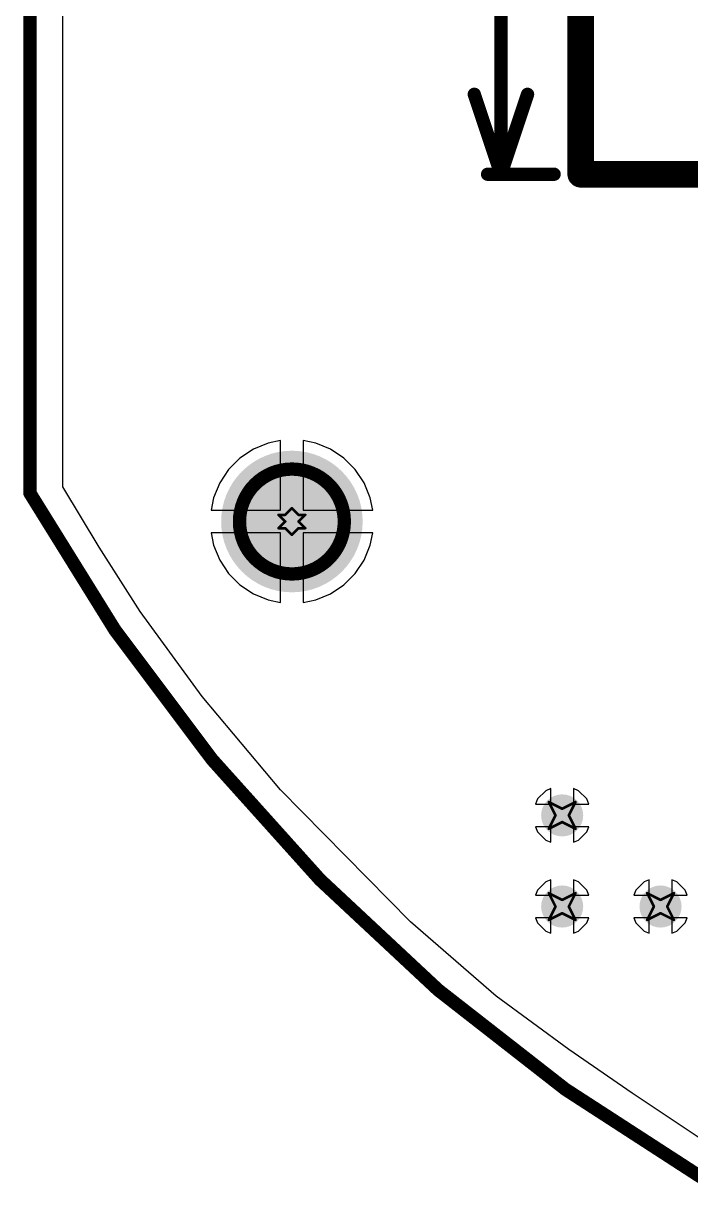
# Model space of a CAD drawing. Header units: inches. Extents: x -0.4 to 12.9, y -0.9 to 6.
# Drawn here: x -0.202 to 0.3, y -0.497 to 0.374 of the extents above; entities that cross this region are included whole.
import ezdxf

# ---------------------------------------------------------------- set-up
doc = ezdxf.new("R2010")
doc.units = ezdxf.units.IN
doc.header["$MEASUREMENT"] = 0
for name, color, linetype in [('Board Outline', 216, 'Continuous'), ('Bottom Layer', 5, 'Continuous'), ('Bottom Overlay', 54, 'Continuous'), ('Bottom Solder', 6, 'Continuous'), ('Drill Drawing', 1, 'Continuous'), ('Multi-Layer', 9, 'Continuous'), ('Pad Holes', 156, 'Continuous'), ('Top Layer', 1, 'Continuous'), ('Top Solder', 216, 'Continuous'), ('Via Holes', 16, 'Continuous')]:
    doc.layers.add(name, color=color, linetype=linetype)

msp = doc.modelspace()

# ---------------------------------------------------------------- hatches: boundary and pattern name
at = {"layer": 'Bottom Layer'}
h = msp.add_hatch(color=5, dxfattribs=at)
edge = h.paths.add_edge_path()
edge.add_arc((0, 0), 0.05118, 0, 360)
h = msp.add_hatch(color=5, dxfattribs=at)
edge = h.paths.add_edge_path()
edge.add_arc((0.203, -0.2206), 0.01181, 0, 360)
h = msp.add_hatch(color=5, dxfattribs=at)
edge = h.paths.add_edge_path()
edge.add_arc((0.203, -0.289), 0.01181, 0, 360)
h = msp.add_hatch(color=5, dxfattribs=at)
edge = h.paths.add_edge_path()
edge.add_arc((0.27688, -0.289), 0.01181, 0, 360)
at = {"layer": 'Bottom Solder'}
h = msp.add_hatch(color=6, dxfattribs=at)
edge = h.paths.add_edge_path()
edge.add_arc((0, 0), 0.05315, 0, 360)
h = msp.add_hatch(color=6, dxfattribs=at)
edge = h.paths.add_edge_path()
edge.add_arc((0.203, -0.2206), 0.01581, 0, 360)
h = msp.add_hatch(color=6, dxfattribs=at)
edge = h.paths.add_edge_path()
edge.add_arc((0.203, -0.289), 0.01581, 0, 360)
h = msp.add_hatch(color=6, dxfattribs=at)
edge = h.paths.add_edge_path()
edge.add_arc((0.27688, -0.289), 0.01581, 0, 360)
at = {"layer": 'Multi-Layer'}
h = msp.add_hatch(color=9, dxfattribs=at)
edge = h.paths.add_edge_path()
edge.add_arc((0, 0), 0.05118, 0, 360)
at = {"layer": 'Pad Holes'}
h = msp.add_hatch(color=7, dxfattribs=at)
edge = h.paths.add_edge_path()
edge.add_arc((0, 0), 0.03937, 0, 360)
at = {"layer": 'Top Layer'}
h = msp.add_hatch(color=1, dxfattribs=at)
edge = h.paths.add_edge_path()
edge.add_arc((0, 0), 0.05118, 0, 360)
h = msp.add_hatch(color=1, dxfattribs=at)
edge = h.paths.add_edge_path()
edge.add_arc((0.203, -0.2206), 0.01181, 0, 360)
h = msp.add_hatch(color=1, dxfattribs=at)
edge = h.paths.add_edge_path()
edge.add_arc((0.203, -0.289), 0.01181, 0, 360)
h = msp.add_hatch(color=1, dxfattribs=at)
edge = h.paths.add_edge_path()
edge.add_arc((0.27688, -0.289), 0.01181, 0, 360)
at = {"layer": 'Top Solder'}
h = msp.add_hatch(color=216, dxfattribs=at)
edge = h.paths.add_edge_path()
edge.add_arc((0, 0), 0.05315, 0, 360)
h = msp.add_hatch(color=216, dxfattribs=at)
edge = h.paths.add_edge_path()
edge.add_arc((0.203, -0.2206), 0.01581, 0, 360)
h = msp.add_hatch(color=216, dxfattribs=at)
edge = h.paths.add_edge_path()
edge.add_arc((0.203, -0.289), 0.01581, 0, 360)
h = msp.add_hatch(color=216, dxfattribs=at)
edge = h.paths.add_edge_path()
edge.add_arc((0.27688, -0.289), 0.01581, 0, 360)
at = {"layer": 'Via Holes'}
h = msp.add_hatch(color=7, dxfattribs=at)
edge = h.paths.add_edge_path()
edge.add_arc((0.203, -0.2206), 0.00591, 0, 360)
h = msp.add_hatch(color=7, dxfattribs=at)
edge = h.paths.add_edge_path()
edge.add_arc((0.203, -0.289), 0.00591, 0, 360)
h = msp.add_hatch(color=7, dxfattribs=at)
edge = h.paths.add_edge_path()
edge.add_arc((0.27688, -0.289), 0.00591, 0, 360)

# ---------------------------------------------------------------- linework, layer by layer
at = {"layer": 'Board Outline'}
for points in [[(-0.19685, 0.02141, 0.01, 0.01, 0), (-0.19685, 1.91117, 0.01, 0.01, 0)], [(-0.03937, 0, 0.01, 0.01, -1), (0.03937, 0, 0.01, 0.01, 0)], [(0.30728, -0.49213, 0.01, 0.01, -0.132866), (-0.19685, 0.02141, 0.01, 0.01, 0)], [(0.03937, 0, 0.01, 0.01, -1), (-0.03937, 0, 0.01, 0.01, 0)]]:
    msp.add_lwpolyline(points, format="xyseb", dxfattribs=at)
for points in [[(-0.19935, 0.02141, 0.005, 0.005, 1), (-0.19435, 0.02141, 0.005, 0.005, 1)], [(-0.19935, 0.02141, 0.005, 0.005, 1), (-0.19435, 0.02141, 0.005, 0.005, 1)], [(-0.04187, 0, 0.005, 0.005, 1), (-0.03687, 0, 0.005, 0.005, 1)], [(-0.04187, 0, 0.005, 0.005, 1), (-0.03687, 0, 0.005, 0.005, 1)], [(0.03687, 0, 0.005, 0.005, 1), (0.04187, 0, 0.005, 0.005, 1)], [(0.03687, 0, 0.005, 0.005, 1), (0.04187, 0, 0.005, 0.005, 1)]]:
    msp.add_lwpolyline(points, format="xyseb", close=True, dxfattribs=at)
at = {"layer": 'Bottom Layer'}
for p, q in [((-0.17203, 0.02592), (-0.17203, 1.91569)), ((-0.02898, 0.05422), (-0.039, 0.04752)), ((-0.01785, 0.05883), (-0.02898, 0.05422)), ((-0.0085, 0.06069), (-0.01785, 0.05883)), ((-0.0085, 0.0085), (-0.0085, 0.06069)), ((0.01785, 0.05883), (0.0085, 0.06069)), ((0.0085, 0.06069), (0.0085, 0.0085)), ((0.02898, 0.05422), (0.01785, 0.05883)), ((0.039, 0.04752), (0.02898, 0.05422)), ((-0.039, 0.04752), (-0.04752, 0.039)), ((0.04752, 0.039), (0.039, 0.04752)), ((-0.04752, 0.039), (-0.05422, 0.02898)), ((0.05422, 0.02898), (0.04752, 0.039)), ((-0.05422, 0.02898), (-0.05883, 0.01785)), ((0.05883, 0.01785), (0.05422, 0.02898)), ((-0.1448, -0.01917), (-0.17203, 0.02592)), ((-0.05883, 0.01785), (-0.06069, 0.0085)), ((0.06069, 0.0085), (0.05883, 0.01785)), ((-0.06069, 0.0085), (-0.0085, 0.0085)), ((0.0085, 0.0085), (0.06069, 0.0085)), ((-0.0085, -0.0085), (-0.06069, -0.0085)), ((-0.06069, -0.0085), (-0.05883, -0.01785)), ((-0.0085, -0.06069), (-0.0085, -0.0085)), ((0.06069, -0.0085), (0.0085, -0.0085)), ((0.0085, -0.0085), (0.0085, -0.06069)), ((0.05883, -0.01785), (0.06069, -0.0085)), ((-0.11403, -0.06764), (-0.1448, -0.01917)), ((-0.05883, -0.01785), (-0.05422, -0.02898)), ((0.05422, -0.02898), (0.05883, -0.01785)), ((-0.05422, -0.02898), (-0.04752, -0.039)), ((0.04752, -0.039), (0.05422, -0.02898)), ((-0.04752, -0.039), (-0.039, -0.04752)), ((0.039, -0.04752), (0.04752, -0.039)), ((-0.039, -0.04752), (-0.02898, -0.05422)), ((0.02898, -0.05422), (0.039, -0.04752)), ((-0.02898, -0.05422), (-0.01785, -0.05883)), ((-0.01785, -0.05883), (-0.0085, -0.06069)), ((0.0085, -0.06069), (0.01785, -0.05883)), ((0.01785, -0.05883), (0.02898, -0.05422)), ((-0.06737, -0.1314), (-0.11403, -0.06764)), ((-0.0087, -0.20153), (-0.06737, -0.1314)), ((0.08908, -0.30048), (-0.0087, -0.20153)), ((0.18451, -0.20825), (0.18291, -0.2121)), ((0.19065, -0.20211), (0.18451, -0.20825)), ((0.1945, -0.20052), (0.19065, -0.20211)), ((0.1945, -0.2121), (0.1945, -0.20052)), ((0.21535, -0.20211), (0.2115, -0.20052)), ((0.2115, -0.20052), (0.2115, -0.2121)), ((0.22149, -0.20825), (0.21535, -0.20211)), ((0.22309, -0.2121), (0.22149, -0.20825)), ((0.18291, -0.2121), (0.1945, -0.2121)), ((0.2115, -0.2121), (0.22309, -0.2121)), ((0.1945, -0.2291), (0.18291, -0.2291)), ((0.18291, -0.2291), (0.18451, -0.23296)), ((0.18451, -0.23296), (0.19065, -0.23909)), ((0.1945, -0.24069), (0.1945, -0.2291)), ((0.22309, -0.2291), (0.2115, -0.2291)), ((0.2115, -0.2291), (0.2115, -0.24069)), ((0.21535, -0.23909), (0.22149, -0.23296)), ((0.22149, -0.23296), (0.22309, -0.2291)), ((0.19065, -0.23909), (0.1945, -0.24069)), ((0.2115, -0.24069), (0.21535, -0.23909)), ((0.1945, -0.26891), (0.19065, -0.27051)), ((0.1945, -0.2805), (0.1945, -0.26891)), ((0.21535, -0.27051), (0.2115, -0.26891)), ((0.2115, -0.26891), (0.2115, -0.2805)), ((0.26838, -0.26891), (0.26452, -0.27051)), ((0.26838, -0.2805), (0.26838, -0.26891)), ((0.28923, -0.27051), (0.28538, -0.26891)), ((0.28538, -0.26891), (0.28538, -0.2805)), ((0.18451, -0.27665), (0.18291, -0.2805)), ((0.19065, -0.27051), (0.18451, -0.27665)), ((0.22149, -0.27665), (0.21535, -0.27051)), ((0.22309, -0.2805), (0.22149, -0.27665)), ((0.25839, -0.27665), (0.25679, -0.2805)), ((0.26452, -0.27051), (0.25839, -0.27665)), ((0.29537, -0.27665), (0.28923, -0.27051)), ((0.29697, -0.2805), (0.29537, -0.27665)), ((0.18291, -0.2805), (0.1945, -0.2805)), ((0.2115, -0.2805), (0.22309, -0.2805)), ((0.25679, -0.2805), (0.26838, -0.2805)), ((0.28538, -0.2805), (0.29697, -0.2805)), ((0.15335, -0.35633), (0.08908, -0.30048)), ((0.1945, -0.2975), (0.18291, -0.2975)), ((0.18291, -0.2975), (0.18451, -0.30135)), ((0.18451, -0.30135), (0.19065, -0.30749)), ((0.1945, -0.30909), (0.1945, -0.2975)), ((0.22309, -0.2975), (0.2115, -0.2975)), ((0.2115, -0.2975), (0.2115, -0.30909)), ((0.21535, -0.30749), (0.22149, -0.30135)), ((0.22149, -0.30135), (0.22309, -0.2975)), ((0.26838, -0.2975), (0.25679, -0.2975)), ((0.25679, -0.2975), (0.25839, -0.30135)), ((0.25839, -0.30135), (0.26452, -0.30749)), ((0.26838, -0.30909), (0.26838, -0.2975)), ((0.29697, -0.2975), (0.28538, -0.2975)), ((0.28538, -0.2975), (0.28538, -0.30909)), ((0.28923, -0.30749), (0.29537, -0.30135)), ((0.29537, -0.30135), (0.29697, -0.2975)), ((0.19065, -0.30749), (0.1945, -0.30909)), ((0.2115, -0.30909), (0.21535, -0.30749)), ((0.26452, -0.30749), (0.26838, -0.30909)), ((0.28538, -0.30909), (0.28923, -0.30749)), ((0.20797, -0.39623), (0.15335, -0.35633)), ((0.25563, -0.42922), (0.20797, -0.39623)), ((0.30815, -0.4641), (0.25563, -0.42922))]:
    msp.add_line(p, q, dxfattribs=at)
at = {"layer": 'Bottom Overlay'}
for points in [[(0.21695, 0.26067, 0.02, 0.02, 0), (0.21695, 1.63862, 0.02, 0.02, 0)], [(0.157, 0.26067, 0.01, 0.01, 0), (0.157, 0.64817, 0.01, 0.01, 0)], [(0.137, 0.32067, 0.01, 0.01, 0), (0.157, 0.26067, 0.01, 0.01, 0)], [(0.157, 0.26067, 0.01, 0.01, 0), (0.177, 0.32067, 0.01, 0.01, 0)], [(0.21695, 0.26067, 0.02, 0.02, 0), (1.5949, 0.26067, 0.02, 0.02, 0)], [(0.147, 0.26067, 0.01, 0.01, 0), (0.19695, 0.26067, 0.01, 0.01, 0)]]:
    msp.add_lwpolyline(points, format="xyseb", dxfattribs=at)
for points in [[(0.1345, 0.32067, 0.005, 0.005, 1), (0.1395, 0.32067, 0.005, 0.005, 1)], [(0.1745, 0.32067, 0.005, 0.005, 1), (0.1795, 0.32067, 0.005, 0.005, 1)], [(0.21195, 0.26067, 0.01, 0.01, 1), (0.22195, 0.26067, 0.01, 0.01, 1)], [(0.21195, 0.26067, 0.01, 0.01, 1), (0.22195, 0.26067, 0.01, 0.01, 1)], [(0.1445, 0.26067, 0.005, 0.005, 1), (0.1495, 0.26067, 0.005, 0.005, 1)], [(0.1545, 0.26067, 0.005, 0.005, 1), (0.1595, 0.26067, 0.005, 0.005, 1)], [(0.1545, 0.26067, 0.005, 0.005, 1), (0.1595, 0.26067, 0.005, 0.005, 1)], [(0.1545, 0.26067, 0.005, 0.005, 1), (0.1595, 0.26067, 0.005, 0.005, 1)], [(0.19445, 0.26067, 0.005, 0.005, 1), (0.19945, 0.26067, 0.005, 0.005, 1)]]:
    msp.add_lwpolyline(points, format="xyseb", close=True, dxfattribs=at)
at = {"layer": 'Drill Drawing'}
for points in [[(-0.005, 0.005, 0.002, 0.002, 0), (0, 0.01, 0.002, 0.002, 0)], [(0, 0.01, 0.002, 0.002, 0), (0.005, 0.005, 0.002, 0.002, 0)], [(-0.01, 0.005, 0.002, 0.002, 0), (-0.005, 0, 0.002, 0.002, 0)], [(-0.01, 0.005, 0.002, 0.002, 0), (-0.005, 0.005, 0.002, 0.002, 0)], [(-0.01, -0.005, 0.002, 0.002, 0), (-0.005, 0, 0.002, 0.002, 0)], [(0.005, 0.005, 0.002, 0.002, 0), (0.01, 0.005, 0.002, 0.002, 0)], [(0.005, 0, 0.002, 0.002, 0), (0.01, 0.005, 0.002, 0.002, 0)], [(0.005, 0, 0.002, 0.002, 0), (0.01, -0.005, 0.002, 0.002, 0)], [(-0.01, -0.005, 0.002, 0.002, 0), (-0.005, -0.005, 0.002, 0.002, 0)], [(-0.005, -0.005, 0.002, 0.002, 0), (0, -0.01, 0.002, 0.002, 0)], [(0, -0.01, 0.002, 0.002, 0), (0.005, -0.005, 0.002, 0.002, 0)], [(0.005, -0.005, 0.002, 0.002, 0), (0.01, -0.005, 0.002, 0.002, 0)], [(0.193, -0.2106, 0.002, 0.002, 0), (0.203, -0.2156, 0.002, 0.002, 0)], [(0.193, -0.2106, 0.002, 0.002, 0), (0.198, -0.2206, 0.002, 0.002, 0)], [(0.203, -0.2156, 0.002, 0.002, 0), (0.213, -0.2106, 0.002, 0.002, 0)], [(0.208, -0.2206, 0.002, 0.002, 0), (0.213, -0.2106, 0.002, 0.002, 0)], [(0.193, -0.2306, 0.002, 0.002, 0), (0.198, -0.2206, 0.002, 0.002, 0)], [(0.193, -0.2306, 0.002, 0.002, 0), (0.203, -0.2256, 0.002, 0.002, 0)], [(0.203, -0.2256, 0.002, 0.002, 0), (0.213, -0.2306, 0.002, 0.002, 0)], [(0.208, -0.2206, 0.002, 0.002, 0), (0.213, -0.2306, 0.002, 0.002, 0)], [(0.193, -0.279, 0.002, 0.002, 0), (0.203, -0.284, 0.002, 0.002, 0)], [(0.193, -0.279, 0.002, 0.002, 0), (0.198, -0.289, 0.002, 0.002, 0)], [(0.203, -0.284, 0.002, 0.002, 0), (0.213, -0.279, 0.002, 0.002, 0)], [(0.208, -0.289, 0.002, 0.002, 0), (0.213, -0.279, 0.002, 0.002, 0)], [(0.26688, -0.279, 0.002, 0.002, 0), (0.27688, -0.284, 0.002, 0.002, 0)], [(0.26688, -0.279, 0.002, 0.002, 0), (0.27188, -0.289, 0.002, 0.002, 0)], [(0.27688, -0.284, 0.002, 0.002, 0), (0.28688, -0.279, 0.002, 0.002, 0)], [(0.28188, -0.289, 0.002, 0.002, 0), (0.28688, -0.279, 0.002, 0.002, 0)], [(0.193, -0.299, 0.002, 0.002, 0), (0.198, -0.289, 0.002, 0.002, 0)], [(0.193, -0.299, 0.002, 0.002, 0), (0.203, -0.294, 0.002, 0.002, 0)], [(0.203, -0.294, 0.002, 0.002, 0), (0.213, -0.299, 0.002, 0.002, 0)], [(0.208, -0.289, 0.002, 0.002, 0), (0.213, -0.299, 0.002, 0.002, 0)], [(0.26688, -0.299, 0.002, 0.002, 0), (0.27188, -0.289, 0.002, 0.002, 0)], [(0.26688, -0.299, 0.002, 0.002, 0), (0.27688, -0.294, 0.002, 0.002, 0)], [(0.27688, -0.294, 0.002, 0.002, 0), (0.28688, -0.299, 0.002, 0.002, 0)], [(0.28188, -0.289, 0.002, 0.002, 0), (0.28688, -0.299, 0.002, 0.002, 0)]]:
    msp.add_lwpolyline(points, format="xyseb", dxfattribs=at)
for points in [[(-0.0005, 0.01, 0.001, 0.001, 1), (0.0005, 0.01, 0.001, 0.001, 1)], [(-0.0005, 0.01, 0.001, 0.001, 1), (0.0005, 0.01, 0.001, 0.001, 1)], [(-0.0105, 0.005, 0.001, 0.001, 1), (-0.0095, 0.005, 0.001, 0.001, 1)], [(-0.0105, 0.005, 0.001, 0.001, 1), (-0.0095, 0.005, 0.001, 0.001, 1)], [(-0.0055, 0.005, 0.001, 0.001, 1), (-0.0045, 0.005, 0.001, 0.001, 1)], [(-0.0055, 0.005, 0.001, 0.001, 1), (-0.0045, 0.005, 0.001, 0.001, 1)], [(-0.0055, 0, 0.001, 0.001, 1), (-0.0045, 0, 0.001, 0.001, 1)], [(-0.0055, 0, 0.001, 0.001, 1), (-0.0045, 0, 0.001, 0.001, 1)], [(0.0045, 0.005, 0.001, 0.001, 1), (0.0055, 0.005, 0.001, 0.001, 1)], [(0.0045, 0.005, 0.001, 0.001, 1), (0.0055, 0.005, 0.001, 0.001, 1)], [(0.0045, 0, 0.001, 0.001, 1), (0.0055, 0, 0.001, 0.001, 1)], [(0.0045, 0, 0.001, 0.001, 1), (0.0055, 0, 0.001, 0.001, 1)], [(0.0095, 0.005, 0.001, 0.001, 1), (0.0105, 0.005, 0.001, 0.001, 1)], [(0.0095, 0.005, 0.001, 0.001, 1), (0.0105, 0.005, 0.001, 0.001, 1)], [(-0.0105, -0.005, 0.001, 0.001, 1), (-0.0095, -0.005, 0.001, 0.001, 1)], [(-0.0105, -0.005, 0.001, 0.001, 1), (-0.0095, -0.005, 0.001, 0.001, 1)], [(-0.0055, -0.005, 0.001, 0.001, 1), (-0.0045, -0.005, 0.001, 0.001, 1)], [(-0.0055, -0.005, 0.001, 0.001, 1), (-0.0045, -0.005, 0.001, 0.001, 1)], [(0.0045, -0.005, 0.001, 0.001, 1), (0.0055, -0.005, 0.001, 0.001, 1)], [(0.0045, -0.005, 0.001, 0.001, 1), (0.0055, -0.005, 0.001, 0.001, 1)], [(0.0095, -0.005, 0.001, 0.001, 1), (0.0105, -0.005, 0.001, 0.001, 1)], [(0.0095, -0.005, 0.001, 0.001, 1), (0.0105, -0.005, 0.001, 0.001, 1)], [(-0.0005, -0.01, 0.001, 0.001, 1), (0.0005, -0.01, 0.001, 0.001, 1)], [(-0.0005, -0.01, 0.001, 0.001, 1), (0.0005, -0.01, 0.001, 0.001, 1)], [(0.1925, -0.2106, 0.001, 0.001, 1), (0.1935, -0.2106, 0.001, 0.001, 1)], [(0.1925, -0.2106, 0.001, 0.001, 1), (0.1935, -0.2106, 0.001, 0.001, 1)], [(0.2025, -0.2156, 0.001, 0.001, 1), (0.2035, -0.2156, 0.001, 0.001, 1)], [(0.2025, -0.2156, 0.001, 0.001, 1), (0.2035, -0.2156, 0.001, 0.001, 1)], [(0.2125, -0.2106, 0.001, 0.001, 1), (0.2135, -0.2106, 0.001, 0.001, 1)], [(0.2125, -0.2106, 0.001, 0.001, 1), (0.2135, -0.2106, 0.001, 0.001, 1)], [(0.1975, -0.2206, 0.001, 0.001, 1), (0.1985, -0.2206, 0.001, 0.001, 1)], [(0.1975, -0.2206, 0.001, 0.001, 1), (0.1985, -0.2206, 0.001, 0.001, 1)], [(0.2025, -0.2256, 0.001, 0.001, 1), (0.2035, -0.2256, 0.001, 0.001, 1)], [(0.2025, -0.2256, 0.001, 0.001, 1), (0.2035, -0.2256, 0.001, 0.001, 1)], [(0.2075, -0.2206, 0.001, 0.001, 1), (0.2085, -0.2206, 0.001, 0.001, 1)], [(0.2075, -0.2206, 0.001, 0.001, 1), (0.2085, -0.2206, 0.001, 0.001, 1)], [(0.1925, -0.2306, 0.001, 0.001, 1), (0.1935, -0.2306, 0.001, 0.001, 1)], [(0.1925, -0.2306, 0.001, 0.001, 1), (0.1935, -0.2306, 0.001, 0.001, 1)], [(0.2125, -0.2306, 0.001, 0.001, 1), (0.2135, -0.2306, 0.001, 0.001, 1)], [(0.2125, -0.2306, 0.001, 0.001, 1), (0.2135, -0.2306, 0.001, 0.001, 1)], [(0.1925, -0.279, 0.001, 0.001, 1), (0.1935, -0.279, 0.001, 0.001, 1)], [(0.1925, -0.279, 0.001, 0.001, 1), (0.1935, -0.279, 0.001, 0.001, 1)], [(0.2125, -0.279, 0.001, 0.001, 1), (0.2135, -0.279, 0.001, 0.001, 1)], [(0.2125, -0.279, 0.001, 0.001, 1), (0.2135, -0.279, 0.001, 0.001, 1)], [(0.26638, -0.279, 0.001, 0.001, 1), (0.26738, -0.279, 0.001, 0.001, 1)], [(0.26638, -0.279, 0.001, 0.001, 1), (0.26738, -0.279, 0.001, 0.001, 1)], [(0.28638, -0.279, 0.001, 0.001, 1), (0.28738, -0.279, 0.001, 0.001, 1)], [(0.28638, -0.279, 0.001, 0.001, 1), (0.28738, -0.279, 0.001, 0.001, 1)], [(0.2025, -0.284, 0.001, 0.001, 1), (0.2035, -0.284, 0.001, 0.001, 1)], [(0.2025, -0.284, 0.001, 0.001, 1), (0.2035, -0.284, 0.001, 0.001, 1)], [(0.27638, -0.284, 0.001, 0.001, 1), (0.27738, -0.284, 0.001, 0.001, 1)], [(0.27638, -0.284, 0.001, 0.001, 1), (0.27738, -0.284, 0.001, 0.001, 1)], [(0.1975, -0.289, 0.001, 0.001, 1), (0.1985, -0.289, 0.001, 0.001, 1)], [(0.1975, -0.289, 0.001, 0.001, 1), (0.1985, -0.289, 0.001, 0.001, 1)], [(0.2025, -0.294, 0.001, 0.001, 1), (0.2035, -0.294, 0.001, 0.001, 1)], [(0.2025, -0.294, 0.001, 0.001, 1), (0.2035, -0.294, 0.001, 0.001, 1)], [(0.2075, -0.289, 0.001, 0.001, 1), (0.2085, -0.289, 0.001, 0.001, 1)], [(0.2075, -0.289, 0.001, 0.001, 1), (0.2085, -0.289, 0.001, 0.001, 1)], [(0.27138, -0.289, 0.001, 0.001, 1), (0.27238, -0.289, 0.001, 0.001, 1)], [(0.27138, -0.289, 0.001, 0.001, 1), (0.27238, -0.289, 0.001, 0.001, 1)], [(0.27638, -0.294, 0.001, 0.001, 1), (0.27738, -0.294, 0.001, 0.001, 1)], [(0.27638, -0.294, 0.001, 0.001, 1), (0.27738, -0.294, 0.001, 0.001, 1)], [(0.28138, -0.289, 0.001, 0.001, 1), (0.28238, -0.289, 0.001, 0.001, 1)], [(0.28138, -0.289, 0.001, 0.001, 1), (0.28238, -0.289, 0.001, 0.001, 1)], [(0.1925, -0.299, 0.001, 0.001, 1), (0.1935, -0.299, 0.001, 0.001, 1)], [(0.1925, -0.299, 0.001, 0.001, 1), (0.1935, -0.299, 0.001, 0.001, 1)], [(0.2125, -0.299, 0.001, 0.001, 1), (0.2135, -0.299, 0.001, 0.001, 1)], [(0.2125, -0.299, 0.001, 0.001, 1), (0.2135, -0.299, 0.001, 0.001, 1)], [(0.26638, -0.299, 0.001, 0.001, 1), (0.26738, -0.299, 0.001, 0.001, 1)], [(0.26638, -0.299, 0.001, 0.001, 1), (0.26738, -0.299, 0.001, 0.001, 1)], [(0.28638, -0.299, 0.001, 0.001, 1), (0.28738, -0.299, 0.001, 0.001, 1)], [(0.28638, -0.299, 0.001, 0.001, 1), (0.28738, -0.299, 0.001, 0.001, 1)]]:
    msp.add_lwpolyline(points, format="xyseb", close=True, dxfattribs=at)
at = {"layer": 'Top Layer'}
for p, q in [((-0.17203, 0.02592), (-0.17203, 1.91569)), ((-0.02898, 0.05422), (-0.039, 0.04752)), ((-0.01785, 0.05883), (-0.02898, 0.05422)), ((-0.0085, 0.06069), (-0.01785, 0.05883)), ((-0.0085, 0.0085), (-0.0085, 0.06069)), ((0.01785, 0.05883), (0.0085, 0.06069)), ((0.0085, 0.06069), (0.0085, 0.0085)), ((0.02898, 0.05422), (0.01785, 0.05883)), ((0.039, 0.04752), (0.02898, 0.05422)), ((-0.039, 0.04752), (-0.04752, 0.039)), ((0.04752, 0.039), (0.039, 0.04752)), ((-0.04752, 0.039), (-0.05422, 0.02898)), ((0.05422, 0.02898), (0.04752, 0.039)), ((-0.05422, 0.02898), (-0.05883, 0.01785)), ((0.05883, 0.01785), (0.05422, 0.02898)), ((-0.1448, -0.01917), (-0.17203, 0.02592)), ((-0.05883, 0.01785), (-0.06069, 0.0085)), ((0.06069, 0.0085), (0.05883, 0.01785)), ((-0.06069, 0.0085), (-0.0085, 0.0085)), ((0.0085, 0.0085), (0.06069, 0.0085)), ((-0.0085, -0.0085), (-0.06069, -0.0085)), ((-0.06069, -0.0085), (-0.05883, -0.01785)), ((-0.0085, -0.06069), (-0.0085, -0.0085)), ((0.06069, -0.0085), (0.0085, -0.0085)), ((0.0085, -0.0085), (0.0085, -0.06069)), ((0.05883, -0.01785), (0.06069, -0.0085)), ((-0.11403, -0.06764), (-0.1448, -0.01917)), ((-0.05883, -0.01785), (-0.05422, -0.02898)), ((0.05422, -0.02898), (0.05883, -0.01785)), ((-0.05422, -0.02898), (-0.04752, -0.039)), ((0.04752, -0.039), (0.05422, -0.02898)), ((-0.04752, -0.039), (-0.039, -0.04752)), ((0.039, -0.04752), (0.04752, -0.039)), ((-0.039, -0.04752), (-0.02898, -0.05422)), ((0.02898, -0.05422), (0.039, -0.04752)), ((-0.02898, -0.05422), (-0.01785, -0.05883)), ((-0.01785, -0.05883), (-0.0085, -0.06069)), ((0.0085, -0.06069), (0.01785, -0.05883)), ((0.01785, -0.05883), (0.02898, -0.05422)), ((-0.06737, -0.1314), (-0.11403, -0.06764)), ((-0.0087, -0.20153), (-0.06737, -0.1314)), ((0.08908, -0.30048), (-0.0087, -0.20153)), ((0.18451, -0.20825), (0.18291, -0.2121)), ((0.19065, -0.20211), (0.18451, -0.20825)), ((0.1945, -0.20052), (0.19065, -0.20211)), ((0.1945, -0.2121), (0.1945, -0.20052)), ((0.21535, -0.20211), (0.2115, -0.20052)), ((0.2115, -0.20052), (0.2115, -0.2121)), ((0.22149, -0.20825), (0.21535, -0.20211)), ((0.22309, -0.2121), (0.22149, -0.20825)), ((0.18291, -0.2121), (0.1945, -0.2121)), ((0.2115, -0.2121), (0.22309, -0.2121)), ((0.1945, -0.2291), (0.18291, -0.2291)), ((0.18291, -0.2291), (0.18451, -0.23296)), ((0.18451, -0.23296), (0.19065, -0.23909)), ((0.1945, -0.24069), (0.1945, -0.2291)), ((0.22309, -0.2291), (0.2115, -0.2291)), ((0.2115, -0.2291), (0.2115, -0.24069)), ((0.21535, -0.23909), (0.22149, -0.23296)), ((0.22149, -0.23296), (0.22309, -0.2291)), ((0.19065, -0.23909), (0.1945, -0.24069)), ((0.2115, -0.24069), (0.21535, -0.23909)), ((0.1945, -0.26891), (0.19065, -0.27051)), ((0.1945, -0.2805), (0.1945, -0.26891)), ((0.21535, -0.27051), (0.2115, -0.26891)), ((0.2115, -0.26891), (0.2115, -0.2805)), ((0.26838, -0.26891), (0.26452, -0.27051)), ((0.26838, -0.2805), (0.26838, -0.26891)), ((0.28923, -0.27051), (0.28538, -0.26891)), ((0.28538, -0.26891), (0.28538, -0.2805)), ((0.18451, -0.27665), (0.18291, -0.2805)), ((0.19065, -0.27051), (0.18451, -0.27665)), ((0.22149, -0.27665), (0.21535, -0.27051)), ((0.22309, -0.2805), (0.22149, -0.27665)), ((0.25839, -0.27665), (0.25679, -0.2805)), ((0.26452, -0.27051), (0.25839, -0.27665)), ((0.29537, -0.27665), (0.28923, -0.27051)), ((0.29697, -0.2805), (0.29537, -0.27665)), ((0.18291, -0.2805), (0.1945, -0.2805)), ((0.2115, -0.2805), (0.22309, -0.2805)), ((0.25679, -0.2805), (0.26838, -0.2805)), ((0.28538, -0.2805), (0.29697, -0.2805)), ((0.15335, -0.35633), (0.08908, -0.30048)), ((0.1945, -0.2975), (0.18291, -0.2975)), ((0.18291, -0.2975), (0.18451, -0.30135)), ((0.18451, -0.30135), (0.19065, -0.30749)), ((0.1945, -0.30909), (0.1945, -0.2975)), ((0.22309, -0.2975), (0.2115, -0.2975)), ((0.2115, -0.2975), (0.2115, -0.30909)), ((0.21535, -0.30749), (0.22149, -0.30135)), ((0.22149, -0.30135), (0.22309, -0.2975)), ((0.26838, -0.2975), (0.25679, -0.2975)), ((0.25679, -0.2975), (0.25839, -0.30135)), ((0.25839, -0.30135), (0.26452, -0.30749)), ((0.26838, -0.30909), (0.26838, -0.2975)), ((0.29697, -0.2975), (0.28538, -0.2975)), ((0.28538, -0.2975), (0.28538, -0.30909)), ((0.28923, -0.30749), (0.29537, -0.30135)), ((0.29537, -0.30135), (0.29697, -0.2975)), ((0.19065, -0.30749), (0.1945, -0.30909)), ((0.2115, -0.30909), (0.21535, -0.30749)), ((0.26452, -0.30749), (0.26838, -0.30909)), ((0.28538, -0.30909), (0.28923, -0.30749)), ((0.20797, -0.39623), (0.15335, -0.35633)), ((0.25563, -0.42922), (0.20797, -0.39623)), ((0.30815, -0.4641), (0.25563, -0.42922))]:
    msp.add_line(p, q, dxfattribs=at)

doc.saveas('drawing.dxf')
